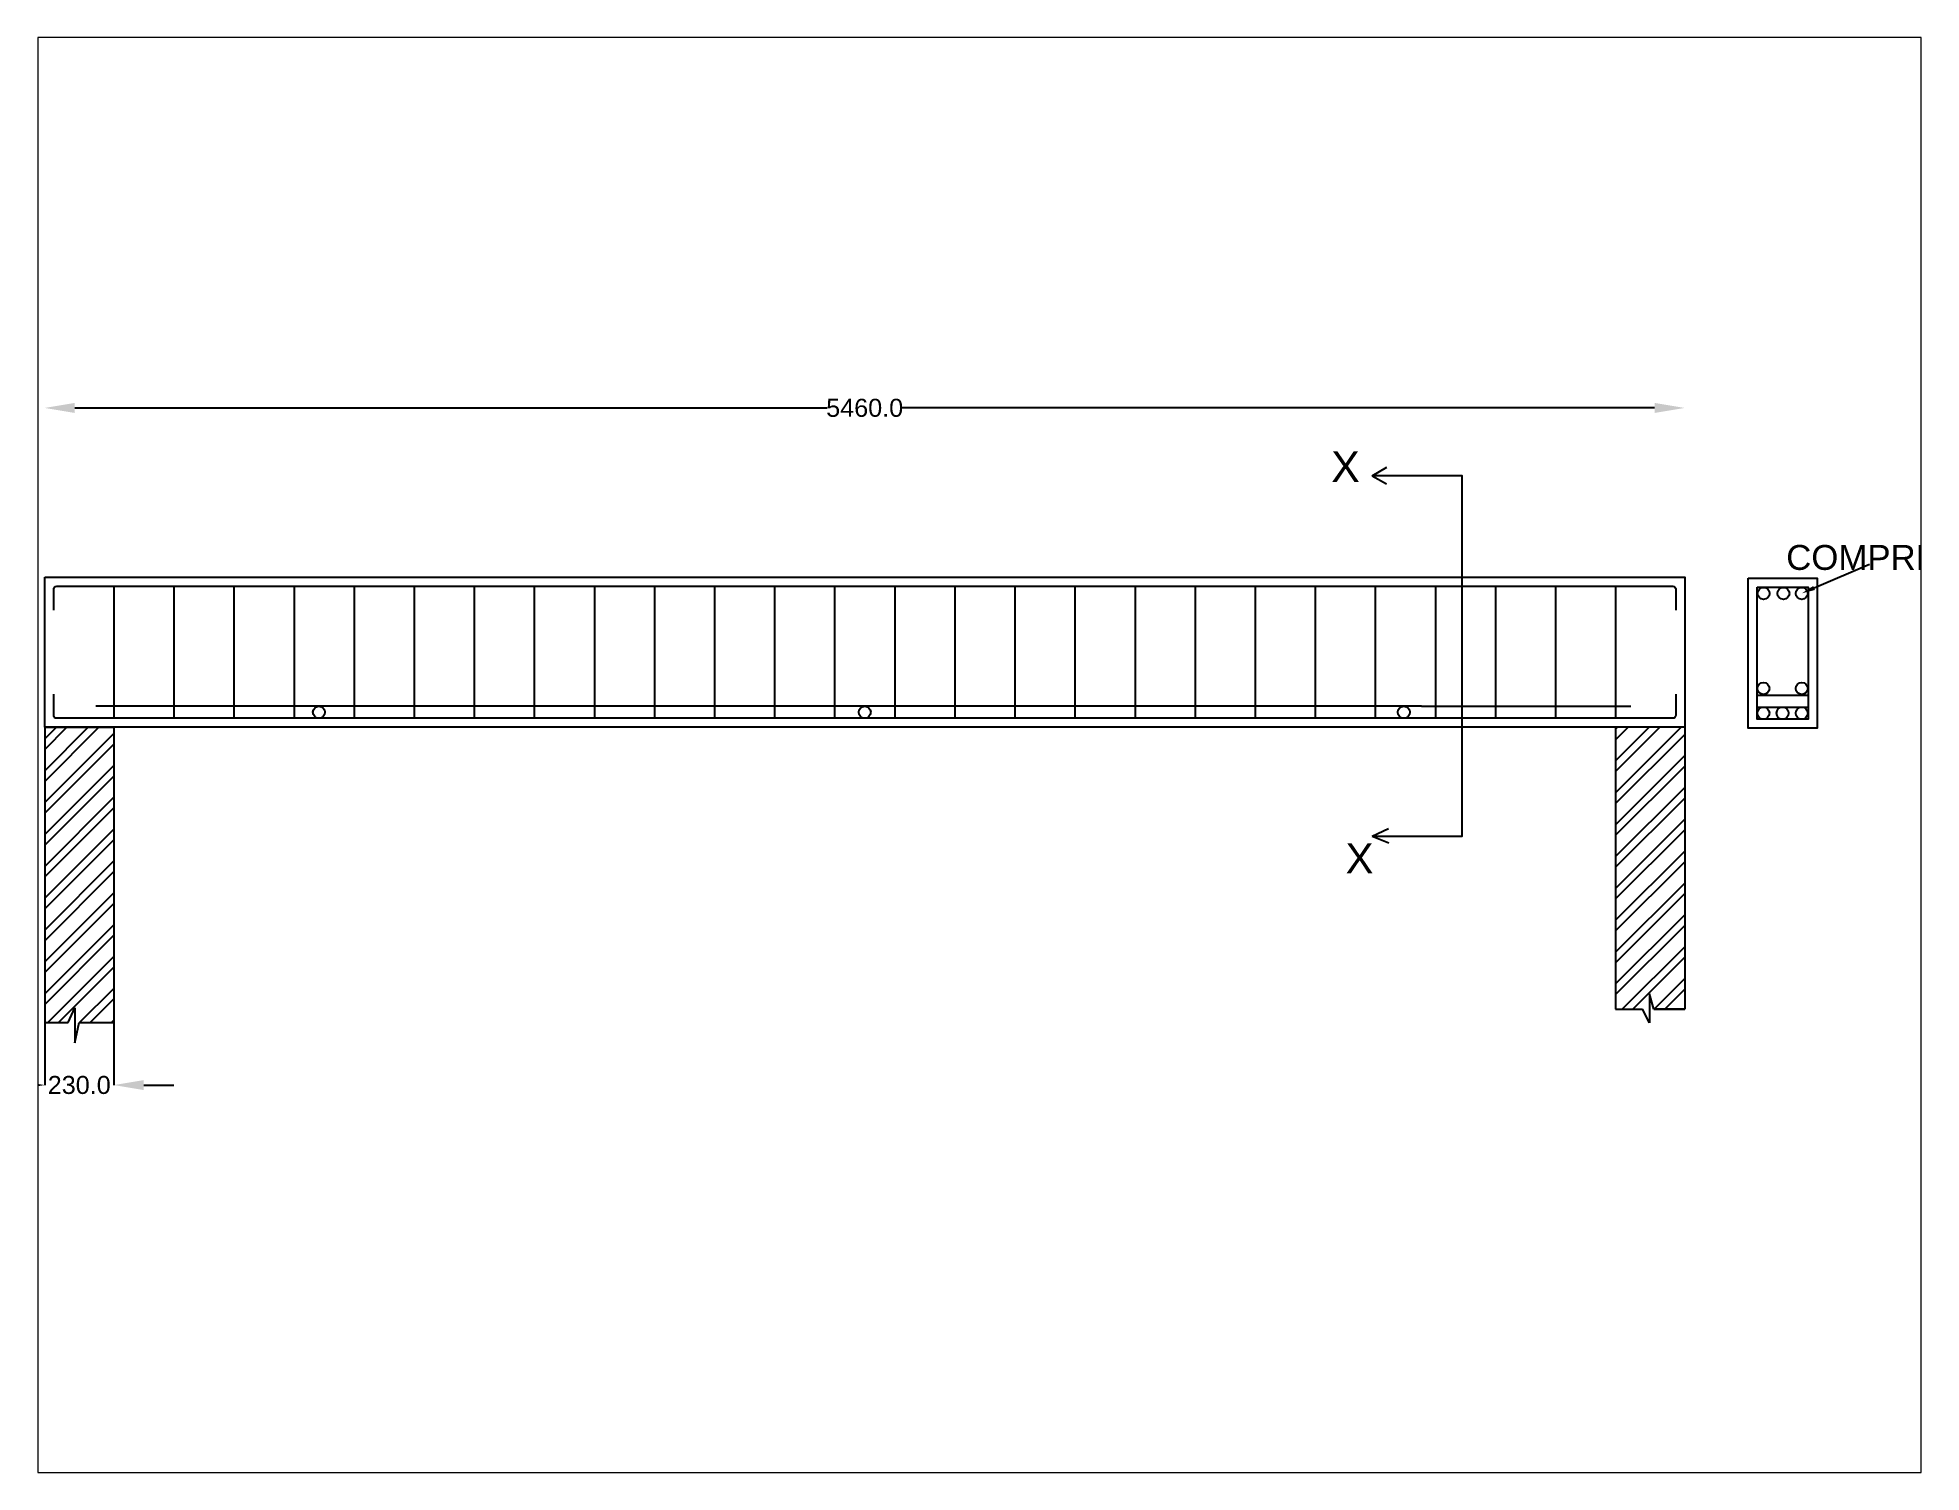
# Paper-space layout 'Layout1' of a CAD drawing. Header units: millimetres. Extents: x 1.05 to 9.45, y 0.8 to 7.2.
# The model-space entities are those that its viewports show. They can reach past a viewport. Long polylines and large blocks are cut down to what shows.
import ezdxf
from ezdxf import colors
from ezdxf.entities.mleader import LeaderData, LeaderLine
from ezdxf.math import Vec2, Vec3

# ---------------------------------------------------------------- set-up
doc = ezdxf.new("R2010")
doc.units = ezdxf.units.MM
doc.header["$MEASUREMENT"] = 0
doc.styles.get("Standard").update_dxf_attribs({"font": 'Arial.ttf'})
doc.dimstyles.get("Standard").update_dxf_attribs({"dimtxt": 0.18, "dimasz": 0.18, "dimexe": 0.18, "dimexo": 0.0625, "dimgap": 0.09, "dimtad": 0, "dimtih": 1, "dimtoh": 1, "dimdec": 4, "dimzin": 0, "dimdsep": 46, "dimtxsty": 'Standard', "dimcen": 0.09, "dimadec": 0, "dimazin": 0, "dimtfac": 1, "dimtdec": 4, "dimtofl": 0, "dimtmove": 0, "dimatfit": 3, "dimfxl": 1, "dimtolj": 1, "dimtzin": 0, "dimarcsym": 0})

# ---------------------------------------------------------------- blocks, each defined once
blk = doc.blocks.new('*D3')
at = {"color": 0, "lineweight": -2, "transparency": 16777216}
for p, q in [((4549.7, 885.3), (7055.2, 885.3)), ((9809.7, 885.3), (7304.3, 885.3))]:
    blk.add_line(p, q, dxfattribs=at)
at = {"color": 0, "transparency": 16777216}
for points in [[(4549.7, 901.9), (4549.7, 868.6), (4449.7, 885.3)], [(9809.7, 901.9), (9809.7, 868.6), (9909.7, 885.3)]]:
    blk.add_solid(points, dxfattribs=at)
at = {"layer": 'Defpoints', "color": 0, "transparency": 16777216}
for p in [(4449.7, 885.3), (9909.7, 885.3), (9909.7, 885.3)]:
    blk.add_point(p, dxfattribs=at)
at = {"color": 0, "transparency": 16777216, "insert": (7179.7, 885.3), "char_height": 60, "attachment_point": 5}
blk.add_mtext('\\A1;5460.0', dxfattribs=at)
blk = doc.blocks.new('*D5')
at = {"color": 0, "lineweight": -2, "transparency": 16777216}
for p, q in [((4449.7, -1161.7), (4449.7, -1370)), ((4679.7, -1161.7), (4679.7, -1370)), ((4349.7, -1369.8), (4249.7, -1369.8)), ((4779.7, -1369.8), (4879.7, -1369.8))]:
    blk.add_line(p, q, dxfattribs=at)
at = {"color": 0, "transparency": 16777216}
for points in [[(4349.7, -1353.2), (4349.7, -1386.5), (4449.7, -1369.8)], [(4779.7, -1353.2), (4779.7, -1386.5), (4679.7, -1369.8)]]:
    blk.add_solid(points, dxfattribs=at)
at = {"layer": 'Defpoints', "color": 0, "transparency": 16777216}
for p in [(4449.7, -1161.6), (4679.7, -1161.6), (4679.7, -1369.8)]:
    blk.add_point(p, dxfattribs=at)
at = {"color": 0, "transparency": 16777216, "insert": (4564.7, -1369.8), "char_height": 60, "attachment_point": 5}
blk.add_mtext('\\A1;230.0', dxfattribs=at)

msp = doc.modelspace()

# ---------------------------------------------------------------- hatches: boundary and pattern name
h = msp.add_hatch()
h.set_pattern_fill('ANSI32', color=256, scale=200)
h.paths.add_polyline_path([(4679.74411, -178.34516), (4449.74411, -178.34516), (4449.74411, -1161.59382), (4679.74411, -1161.59382), (4679.74411, -1158.38964)])
h.paths.add_polyline_path([(9909.74411, -178.34516), (9679.74411, -178.34516), (9679.74411, -1116.96218), (9909.74411, -1116.96218)])

# ---------------------------------------------------------------- linework, layer by layer
for p, q in [((8869.24153, 658.70853), (8918.45522, 688.2877)), ((8869.24153, 658.70853), (8916.77383, 632.83685)), ((4679.74411, 291.65484), (4679.74411, -148.34516)), ((4879.74411, 291.65484), (4879.74411, -148.34516)), ((5079.74411, 291.65484), (5079.74411, -148.34516)), ((5279.74411, 291.65484), (5279.74411, -148.34516)), ((5479.74411, 291.65484), (5479.74411, -148.34516)), ((5679.74411, 291.65484), (5679.74411, -148.34516)), ((5879.74411, 291.65484), (5879.74411, -148.34516)), ((6079.74411, 291.65484), (6079.74411, -148.34516)), ((6279.74411, 291.65484), (6279.74411, -148.34516)), ((6479.74411, 291.65484), (6479.74411, -148.34516)), ((6679.74411, 291.65484), (6679.74411, -148.34516)), ((6879.74411, 291.65484), (6879.74411, -148.34516)), ((7079.74411, 291.65484), (7079.74411, -148.34516)), ((7279.74411, 291.65484), (7279.74411, -148.34516)), ((7479.74411, 291.65484), (7479.74411, -148.34516)), ((7679.74411, 291.65484), (7679.74411, -148.34516)), ((7879.74411, 291.65484), (7879.74411, -148.34516)), ((8079.74411, 291.65484), (8079.74411, -148.34516)), ((8279.74411, 291.65484), (8279.74411, -148.34516)), ((8479.74411, 291.65484), (8479.74411, -148.34516)), ((8679.74411, 291.65484), (8679.74411, -148.34516)), ((8879.74411, 291.65484), (8879.74411, -148.34516)), ((9079.74411, 291.65484), (9079.74411, -148.34516)), ((9279.74411, 291.65484), (9279.74411, -148.34516)), ((9479.74411, 291.65484), (9479.74411, -148.34516)), ((9679.74411, 291.65484), (9679.74411, -148.34516)), ((5362.7218, -108.34516), (4620.34811, -108.34516)), ((9033.24024, -108.34516), (5362.7218, -108.34516)), ((9033.24024, -108.34516), (9730.22262, -108.34516)), ((10150.56367, -71.12721), (10320.56367, -71.12721)), ((10150.56367, -151.12721), (10150.56367, -111.12721)), ((10150.56367, -111.12721), (10320.56367, -111.12721)), ((10150.56367, -151.12721), (10150.56367, -121.12721)), ((4449.74411, -178.34516), (4449.74411, -1161.59382)), ((4449.74411, -178.34516), (4679.74411, -178.34516)), ((4679.74411, -178.34516), (4679.74411, -1158.38964)), ((9909.74411, -178.34516), (9679.74411, -178.34516)), ((9679.74411, -178.34516), (9679.74411, -178.34516)), ((9679.74411, -178.34516), (9679.74411, -1116.96218)), ((9909.74411, -178.34516), (9909.74411, -1116.96218)), ((10150.56367, -151.12721), (10150.56367, -131.12721)), ((8869.24153, -541.29147), (8923.49948, -514.82761)), ((8869.24153, -541.29147), (8925.18086, -563.55714)), ((4528.09618, -1161.59382), (4549.83175, -1112.10628)), ((4549.83175, -1112.10628), (4549.83175, -1229.40283)), ((9679.74411, -1116.96218), (9769.53513, -1116.96218)), ((9679.74411, -1116.96218), (9769.53513, -1116.96218)), ((9679.74411, -1116.96218), (9769.53513, -1116.96218)), ((9679.74411, -1116.96218), (9769.53513, -1116.96218)), ((9679.74411, -1116.96218), (9769.53513, -1116.96218)), ((9679.74411, -1116.96218), (9769.53513, -1116.96218)), ((9679.74411, -1116.96218), (9769.53513, -1116.96218)), ((9792.16384, -1162.32762), (9769.53513, -1116.96218)), ((9807.22499, -1116.96218), (9792.16384, -1066.37462)), ((9792.16384, -1066.37462), (9792.16384, -1162.32762)), ((9795.53946, -1116.96218), (9795.53946, -1116.96218)), ((9909.74411, -1116.96218), (9807.22499, -1116.96218)), ((9807.22499, -1116.96218), (9909.74411, -1116.96218)), ((4449.74411, -1161.59382), (4528.09618, -1161.59382)), ((4449.74411, -1161.59382), (4528.09618, -1161.59382)), ((4549.83175, -1229.40283), (4564.74411, -1161.59382)), ((4564.74411, -1161.59382), (4679.74411, -1161.59382)), ((4679.74411, -1158.38964), (4679.74411, -1161.59382))]:
    msp.add_line(p, q)
msp.add_lwpolyline([(8869.24153, -541.29147), (9169.24153, -541.29147), (9169.24153, 658.70853), (8869.24153, 658.70853)])
for points in [[(4449.74411, 321.65484), (9909.74411, 321.65484), (9909.74411, -178.34516), (4449.74411, -178.34516)], [(10120.56367, 318.87279), (10350.56367, 318.87279), (10350.56367, -181.12721), (10120.56367, -181.12721)], [(10150.56367, 288.87279), (10320.56367, 288.87279), (10320.56367, -151.12721), (10150.56367, -151.12721)]]:
    msp.add_lwpolyline(points, close=True)
for points in [[(4479.74411, 211.65484), (4479.74411, 281.65484, -0.4142135624), (4489.74411, 291.65484), (9869.74411, 291.65484, -0.4142135624), (9879.74411, 281.65484), (9879.74411, 211.65484)], [(9879.74411, -68.34516), (9879.74411, -138.34516, -0.4142135624), (9869.74411, -148.34516), (4489.74411, -148.34516, -0.4142135624), (4479.74411, -138.34516), (4479.74411, -68.34516)]]:
    msp.add_lwpolyline(points, format="xyb")
for centre in [(10172.61129, 267.81878), (10238.2194, 267.81878), (10299.36209, 267.81878), (10171.64929, -48.85904), (10299.19824, -48.85904), (5362.7218, -128.34516), (7179.74411, -128.34516), (8974.77262, -128.34516), (10171.64929, -131.12721), (10235.56367, -131.12721), (10299.19824, -131.12721)]:
    msp.add_circle(centre, 20)

# ---------------------------------------------------------------- texts
for s, height, p in [('X', 102.89906, (8732.527, 638.11462)), ('COMPRESSION REINFORCEMENT @20MM', 82.9340004, (10247.70274, 345.95946)), ('X', 100, (8780.56926, -665.01449))]:
    msp.add_text(s, height=height).set_placement(p)

# ---------------------------------------------------------------- dimensions: what is measured, and where the dimension line sits
for base, p1, p2, override, picture, middle in [((9909.74411, 885.26391), (4449.74411, 885.26391), (9909.74411, 885.26391), {"dimtxt": 60, "dimasz": 100, "dimexe": 20, "dimexo": 20, "dimdec": 1}, '*D3', (7179.74411, 885.26391)), ((4679.74411, -1369.8259), (4449.74411, -1161.59382), (4679.74411, -1161.59382), {"dimtxt": 60, "dimasz": 100, "dimdec": 1}, '*D5', (4564.74411, -1369.8259))]:
    dim = msp.add_linear_dim(base=base, p1=p1, p2=p2, dimstyle='Standard', override=override)
    dim.commit()
    dim.dimension.update_dxf_attribs({"geometry": picture, "text_midpoint": middle})

# ---------------------------------------------------------------- leaders
ml = msp.add_multileader_mtext('Standard')
ml.set_content('', color=256)
ml.set_leader_properties()
ml.build(insert=Vec2(0, 0))
ml.multileader.update_dxf_attribs({"dogleg_length": 0.36, "arrow_head_size": 45})
ctx = ml.context
ctx.base_point, ctx.char_height, ctx.arrow_head_size, ctx.landing_gap_size, ctx.plane_origin = Vec3(10525.08206, 365.54886), 0.18, 45, 0.09, Vec3(10299.36209, 267.81878)
notes = []
notes.append((ctx, [(0, (1, 1, 0), (10524.72206, 365.54886), (1, 0), 0.36, [(0, [(10299.36209, 267.81878)], 0, [])])]))
ctx.mtext.insert, ctx.mtext.flow_direction = Vec3(10525.17206, 365.63886), 5
for ctx, leaders in notes:
    for number, flags, end, landing, length, lines in leaders:
        leader = LeaderData()
        leader.index, (leader.has_last_leader_line, leader.has_dogleg_vector, leader.attachment_direction) = number, flags
        leader.last_leader_point, leader.dogleg_vector, leader.dogleg_length = Vec3(end), Vec3(landing), length
        for number, points, colour, breaks in lines:
            line = LeaderLine()
            line.index, line.vertices, line.color, line.breaks = number, Vec3.list(points), colors.encode_raw_color(colour), breaks
            leader.lines.append(line)
        ctx.leaders.append(leader)

psp = doc.layouts.get("Layout1")

# ---------------------------------------------------------------- viewports
at = {"layer": '0'}
psp.add_viewport(center=(5.25, 4), size=(8.4, 6.4), view_center_point=(7561.95026, -270.55757), view_height=4778.0665128, dxfattribs=at)

doc.saveas('drawing.dxf')
